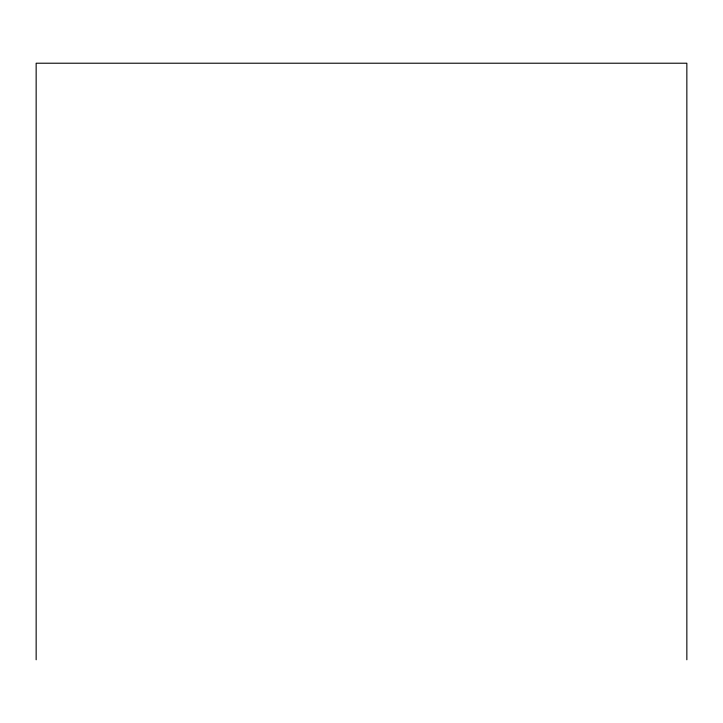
<?xml version="1.0" encoding="UTF-8"?>
<svg xmlns="http://www.w3.org/2000/svg" width="723" height="723" viewBox="0 0 723 723"><rect width="100%" height="100%" fill="white"/><g stroke="black" fill="none" stroke-linecap="round" stroke-linejoin="round"><path stroke-width="1.08" d="M686.85 659.783L686.85 63.217L36.15 63.217L36.15 659.783"/></g></svg>
